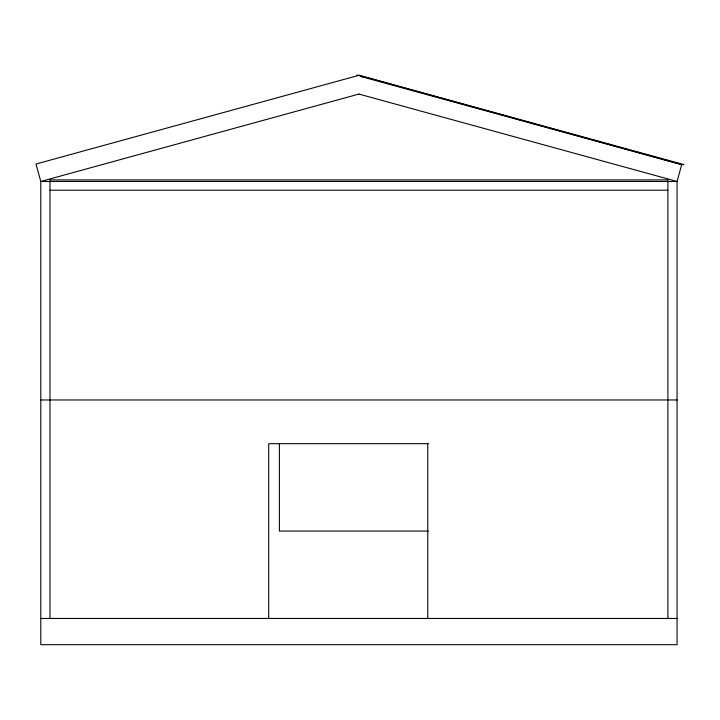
<?xml version="1.0" encoding="UTF-8"?>
<svg xmlns="http://www.w3.org/2000/svg" width="720" height="720" viewBox="0 0 720 720"><rect width="100%" height="100%" fill="white"/><g stroke="black" fill="none" stroke-linecap="round" stroke-linejoin="round"><path stroke-width="1.08" d="M361.026 76.518L681.696 164.619L358.929 75.312L36 164.025L40.797 181.467L40.797 644.688L677.061 644.688L677.061 181.467L681.696 164.619L684 164.619L358.929 75.312L356.625 75.312L357.777 75.627M49.968 190.215L667.89 190.215M40.797 399.969L677.061 399.969M428.382 443.673L268.686 443.673L268.686 618.471M428.382 531.072L279.396 531.072L279.396 443.673M40.797 618.471L677.061 618.471M358.929 75.312L363.555 77.22M667.89 618.471L667.89 179.901L49.968 179.901L49.968 618.471M427.752 443.673L427.752 618.471M358.929 94.068L40.797 181.467L677.061 181.467L358.929 94.068"/></g></svg>
